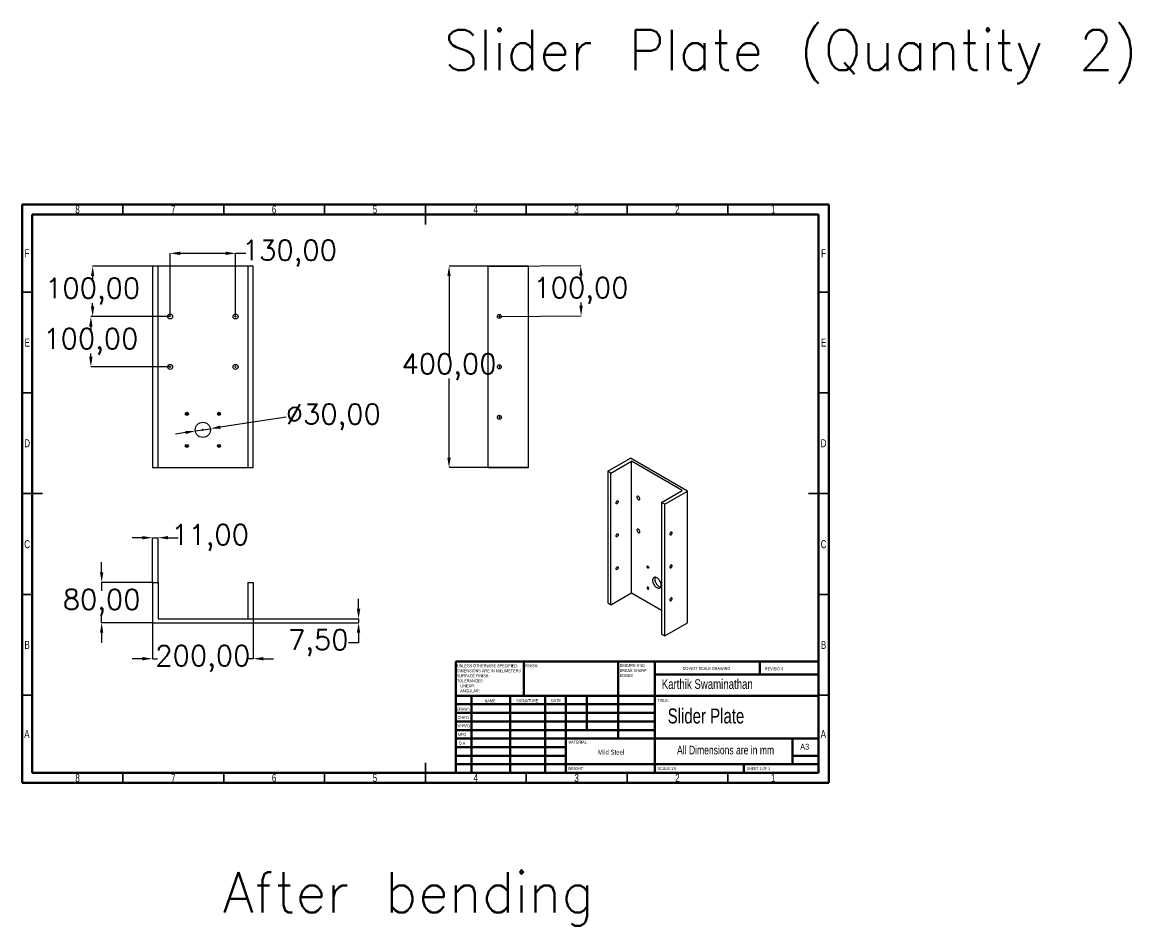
# Model space of a CAD drawing. Header units: millimetres. Extents: x 0 to 12015, y -945 to 7694.
# Drawn here: x 8177 to 10376, y -47 to 1746 of the extents above; entities that cross this region are included whole.
import ezdxf

# ---------------------------------------------------------------- set-up
doc = ezdxf.new("R2010")
doc.units = ezdxf.units.MM
doc.header["$PDSIZE"] = -1
doc.styles.add('SLDTEXTSTYLE0', font='TXT', dxfattribs={"width": 0.75})
doc.styles.add('SLDTEXTSTYLE1', font='TXT', dxfattribs={"width": 0.686449})
doc.styles.add('SLDTEXTSTYLE2', font='TXT', dxfattribs={"width": 0.6875})
doc.styles.get("Standard").update_dxf_attribs({"font": 'txt.shx', "height": 80})
doc.dimstyles.new('ISO-25', dxfattribs={"dimtxt": 2.5, "dimasz": 2.5, "dimexe": 1.25, "dimexo": 0.625, "dimtad": 1, "dimtxsty": 'Standard', "dimcen": 2.5, "dimadec": 0, "dimazin": 0, "dimtfac": 1, "dimtmove": 0, "dimatfit": 3, "dimfxl": 1, "dimarcsym": 0})

# ---------------------------------------------------------------- blocks, each defined once
blk = doc.blocks.new('SW_NOTE_0')
at = {"color": 0, "linetype": 'Continuous', "lineweight": 0, "char_height": 1.5, "attachment_point": 1, "style": 'SLDTEXTSTYLE0'}
for s, insert in [('UNLESS OTHERWISE SPECIFIED:', (0, 1.93)), ('SURFACE FINISH:', (0, -3.07)), ('DIMENSIONS ARE IN MILLIMETERS', (0, -0.57)), ('TOLERANCES:', (0, -5.57)), ('ANGULAR:', (1.69, -10.57)), ('LINEAR:', (1.69, -8.07))]:
    blk.add_mtext(s, dxfattribs=dict(at, insert=insert))
blk = doc.blocks.new('SW_NOTE_0_1')
at = {"color": 0, "linetype": 'Continuous', "lineweight": 0, "char_height": 1.5, "attachment_point": 1, "style": 'SLDTEXTSTYLE0'}
for s, insert in [('DEBURR AND', (0, 1.93)), ('BREAK SHARP', (0, -0.57)), ('EDGES', (0, -3.07))]:
    blk.add_mtext(s, dxfattribs=dict(at, insert=insert))
blk = doc.blocks.new('SW_CENTERMARKSYMBOL_0')
at = {"color": 0, "linetype": 'Continuous', "lineweight": 18}
for p, q in [((-0.34, 0), (-0.5, 0)), ((0, 0), (-0.17, 0)), ((0, 0.34), (0, 0.5)), ((0, 0), (0, 0.17)), ((0, 0), (0, -0.17)), ((0, 0), (0.17, 0)), ((0.34, 0), (0.5, 0)), ((0, -0.34), (0, -0.5))]:
    blk.add_line(p, q, dxfattribs=at)
blk = doc.blocks.new('SW_CENTERMARKSYMBOL_1')
at = {"color": 0, "linetype": 'Continuous', "lineweight": 18}
for p, q in [((-0.34, 0), (-0.37, 0)), ((0, 0), (-0.17, 0)), ((0, 0.34), (0, 0.37)), ((0, 0), (0, 0.17)), ((0, 0), (0, -0.17)), ((0, 0), (0.17, 0)), ((0.34, 0), (0.37, 0)), ((0, -0.34), (0, -0.37))]:
    blk.add_line(p, q, dxfattribs=at)
blk = doc.blocks.new('SW_CENTERMARKSYMBOL_2')
at = {"color": 0, "linetype": 'Continuous', "lineweight": 18}
for p, q in [((-0.34, 0), (-0.5, 0)), ((0, 0), (-0.17, 0)), ((0, 0.34), (0, 0.5)), ((0, 0), (0, 0.17)), ((0, 0), (0, -0.17)), ((0, 0), (0.17, 0)), ((0.34, 0), (0.5, 0)), ((0, -0.34), (0, -0.5))]:
    blk.add_line(p, q, dxfattribs=at)
blk = doc.blocks.new('SW_CENTERMARKSYMBOL_3')
at = {"color": 0, "linetype": 'Continuous', "lineweight": 18}
for p, q in [((-0.34, 0), (-0.5, 0)), ((0, 0), (-0.17, 0)), ((0, 0.34), (0, 0.5)), ((0, 0), (0, 0.17)), ((0, 0), (0, -0.17)), ((0, 0), (0.17, 0)), ((0.34, 0), (0.5, 0)), ((0, -0.34), (0, -0.5))]:
    blk.add_line(p, q, dxfattribs=at)
blk = doc.blocks.new('SW_CENTERMARKSYMBOL_4')
at = {"color": 0, "linetype": 'Continuous', "lineweight": 18}
for p, q in [((-0.34, 0), (-0.5, 0)), ((0, 0), (-0.17, 0)), ((0, 0.34), (0, 0.5)), ((0, 0), (0, 0.17)), ((0, 0), (0, -0.17)), ((0, 0), (0.17, 0)), ((0.34, 0), (0.5, 0)), ((0, -0.34), (0, -0.5))]:
    blk.add_line(p, q, dxfattribs=at)
blk = doc.blocks.new('SW_CENTERMARKSYMBOL_5')
at = {"color": 0, "linetype": 'Continuous', "lineweight": 18}
for p, q in [((-0.34, 0), (-0.37, 0)), ((0, 0), (-0.17, 0)), ((0, 0.34), (0, 0.37)), ((0, 0), (0, 0.17)), ((0, 0), (0, -0.17)), ((0, 0), (0.17, 0)), ((0.34, 0), (0.37, 0)), ((0, -0.34), (0, -0.37))]:
    blk.add_line(p, q, dxfattribs=at)
blk = doc.blocks.new('SW_CENTERMARKSYMBOL_6')
at = {"color": 0, "linetype": 'Continuous', "lineweight": 18}
for p, q in [((-0.34, 0), (-0.37, 0)), ((0, 0), (-0.17, 0)), ((0, 0.34), (0, 0.37)), ((0, 0), (0, 0.17)), ((0, 0), (0, -0.17)), ((0, 0), (0.17, 0)), ((0.34, 0), (0.37, 0)), ((0, -0.34), (0, -0.37))]:
    blk.add_line(p, q, dxfattribs=at)
blk = doc.blocks.new('SW_CENTERMARKSYMBOL_7')
at = {"color": 0, "linetype": 'Continuous', "lineweight": 18}
for p, q in [((-0.34, 0), (-0.37, 0)), ((0, 0), (-0.17, 0)), ((0, 0.34), (0, 0.37)), ((0, 0), (0, 0.17)), ((0, 0), (0, -0.17)), ((0, 0), (0.17, 0)), ((0.34, 0), (0.37, 0)), ((0, -0.34), (0, -0.37))]:
    blk.add_line(p, q, dxfattribs=at)
blk = doc.blocks.new('SW_CENTERMARKSYMBOL_8')
at = {"color": 0, "linetype": 'Continuous', "lineweight": 18}
for p, q in [((-0.34, 0), (-0.37, 0)), ((0, 0), (-0.17, 0)), ((0, 0.34), (0, 0.37)), ((0, 0), (0, 0.17)), ((0, 0), (0, -0.17)), ((0, 0), (0.17, 0)), ((0.34, 0), (0.37, 0)), ((0, -0.34), (0, -0.37))]:
    blk.add_line(p, q, dxfattribs=at)
blk = doc.blocks.new('SW_CENTERMARKSYMBOL_9')
at = {"color": 0, "linetype": 'Continuous', "lineweight": 18}
for p, q in [((-0.34, 0), (-0.5, 0)), ((0, 0), (-0.17, 0)), ((0, 0.34), (0, 0.5)), ((0, 0), (0, 0.17)), ((0, 0), (0, -0.17)), ((0, 0), (0.17, 0)), ((0.34, 0), (0.5, 0)), ((0, -0.34), (0, -0.5))]:
    blk.add_line(p, q, dxfattribs=at)
blk = doc.blocks.new('SW_CENTERMARKSYMBOL_10')
at = {"color": 0, "linetype": 'Continuous', "lineweight": 18}
for p, q in [((-0.34, 0), (-0.5, 0)), ((0, 0), (-0.17, 0)), ((0, 0.34), (0, 0.5)), ((0, 0), (0, 0.17)), ((0, 0), (0, -0.17)), ((0, 0), (0.17, 0)), ((0.34, 0), (0.5, 0)), ((0, -0.34), (0, -0.5))]:
    blk.add_line(p, q, dxfattribs=at)
blk = doc.blocks.new('SW_CENTERMARKSYMBOL_11')
at = {"color": 0, "linetype": 'Continuous', "lineweight": 18}
for p, q in [((-0.34, 0), (-0.5, 0)), ((0, 0), (-0.17, 0)), ((0, 0.34), (0, 0.5)), ((0, 0), (0, 0.17)), ((0, 0), (0, -0.17)), ((0, 0), (0.17, 0)), ((0.34, 0), (0.5, 0)), ((0, -0.34), (0, -0.5))]:
    blk.add_line(p, q, dxfattribs=at)
blk = doc.blocks.new('*D173')
at = {"color": 0, "lineweight": -2, "transparency": 16777216}
for p, q in [((8435.2, 554.6), (8435.2, 483.1)), ((8635.2, 554.6), (8635.2, 483.1)), ((8415.2, 483.1), (8395.2, 483.1)), ((8435.2, 483.1), (8445.2, 483.1)), ((8635.2, 483.1), (8625.2, 483.1)), ((8655.2, 483.1), (8675.2, 483.1))]:
    blk.add_line(p, q, dxfattribs=at)
at = {"color": 0, "transparency": 16777216}
for points in [[(8415.2, 486.5), (8415.2, 479.8), (8435.2, 483.1)], [(8655.2, 486.5), (8655.2, 479.8), (8635.2, 483.1)]]:
    blk.add_solid(points, dxfattribs=at)
at = {"layer": 'Defpoints', "color": 0, "transparency": 16777216}
for p in [(8435.2, 554.6), (8635.2, 554.6), (8635.2, 483.1)]:
    blk.add_point(p, dxfattribs=at)
at = {"color": 0, "transparency": 16777216, "insert": (8535.2, 483.1), "char_height": 40, "attachment_point": 5}
blk.add_mtext('200,00', dxfattribs=at)
blk = doc.blocks.new('*D174')
at = {"color": 0, "lineweight": -2, "transparency": 16777216}
for p, q in [((8334.4, 654.6), (8334.4, 674.6)), ((8435.2, 634.6), (8334.4, 634.6)), ((8334.4, 634.6), (8334.4, 617.9)), ((8334.4, 554.6), (8334.4, 571.3)), ((8435.2, 554.6), (8334.4, 554.6)), ((8334.4, 534.6), (8334.4, 514.6))]:
    blk.add_line(p, q, dxfattribs=at)
at = {"color": 0, "transparency": 16777216}
for points in [[(8331.1, 654.6), (8337.7, 654.6), (8334.4, 634.6)], [(8331.1, 534.6), (8337.7, 534.6), (8334.4, 554.6)]]:
    blk.add_solid(points, dxfattribs=at)
at = {"layer": 'Defpoints', "color": 0, "transparency": 16777216}
for p in [(8435.2, 634.6), (8334.4, 554.6), (8435.2, 554.6)]:
    blk.add_point(p, dxfattribs=at)
at = {"color": 0, "transparency": 16777216, "insert": (8334.4, 594.6), "char_height": 40, "attachment_point": 5}
blk.add_mtext('80,00', dxfattribs=at)
blk = doc.blocks.new('*D175')
at = {"color": 0, "lineweight": -2, "transparency": 16777216}
for p, q in [((8415.2, 723.2), (8395.2, 723.2)), ((8435.2, 634.6), (8435.2, 723.2)), ((8435.2, 723.2), (8446.2, 723.2)), ((8446.2, 632.1), (8446.2, 723.2)), ((8466.2, 723.2), (8486.2, 723.2))]:
    blk.add_line(p, q, dxfattribs=at)
at = {"color": 0, "transparency": 16777216}
for points in [[(8415.2, 726.5), (8415.2, 719.9), (8435.2, 723.2)], [(8466.2, 726.5), (8466.2, 719.9), (8446.2, 723.2)]]:
    blk.add_solid(points, dxfattribs=at)
at = {"layer": 'Defpoints', "color": 0, "transparency": 16777216}
for p in [(8446.2, 723.2), (8435.2, 634.6), (8446.2, 632.1)]:
    blk.add_point(p, dxfattribs=at)
at = {"color": 0, "transparency": 16777216, "insert": (8549.5, 723.2), "char_height": 40, "attachment_point": 5}
blk.add_mtext('11,00', dxfattribs=at)
blk = doc.blocks.new('*D176')
at = {"color": 0, "lineweight": -2, "transparency": 16777216}
for p, q in [((8844.1, 582.1), (8844.1, 602.1)), ((8624.2, 562.1), (8844.1, 562.1)), ((8624.2, 554.6), (8844.1, 554.6)), ((8844.1, 562.1), (8844.1, 554.6)), ((8844.1, 534.6), (8844.1, 514.6)), ((8844.1, 514.6), (8824.1, 514.6))]:
    blk.add_line(p, q, dxfattribs=at)
at = {"color": 0, "transparency": 16777216}
for points in [[(8840.7, 582.1), (8847.4, 582.1), (8844.1, 562.1)], [(8840.7, 534.6), (8847.4, 534.6), (8844.1, 554.6)]]:
    blk.add_solid(points, dxfattribs=at)
at = {"layer": 'Defpoints', "color": 0, "transparency": 16777216}
for p in [(8624.2, 562.1), (8624.2, 554.6), (8844.1, 554.6)]:
    blk.add_point(p, dxfattribs=at)
at = {"color": 0, "transparency": 16777216, "insert": (8764.1, 514.6), "char_height": 40, "attachment_point": 5}
blk.add_mtext('7,50', dxfattribs=at)
blk = doc.blocks.new('*D177')
at = {"color": 0, "lineweight": -2, "transparency": 16777216}
for p, q in [((8470.2, 1262.2), (8316.5, 1262.2)), ((8316.5, 1242.2), (8316.5, 1235.5)), ((8316.5, 1182.2), (8316.5, 1188.9)), ((8470.2, 1162.2), (8316.5, 1162.2))]:
    blk.add_line(p, q, dxfattribs=at)
at = {"color": 0, "transparency": 16777216}
for points in [[(8313.2, 1242.2), (8319.8, 1242.2), (8316.5, 1262.2)], [(8313.2, 1182.2), (8319.8, 1182.2), (8316.5, 1162.2)]]:
    blk.add_solid(points, dxfattribs=at)
at = {"layer": 'Defpoints', "color": 0, "transparency": 16777216}
for p in [(8316.5, 1262.2), (8470.2, 1262.2), (8470.2, 1162.2)]:
    blk.add_point(p, dxfattribs=at)
at = {"color": 0, "transparency": 16777216, "insert": (8316.5, 1212.2), "char_height": 40, "attachment_point": 5}
blk.add_mtext('100,00', dxfattribs=at)
blk = doc.blocks.new('*D178')
at = {"color": 0, "lineweight": -2, "transparency": 16777216}
for p, q in [((8470.2, 1162.2), (8313, 1162.2)), ((8313, 1142.2), (8313, 1135.5)), ((8313, 1082.2), (8313, 1088.9)), ((8470.2, 1062.2), (8313, 1062.2))]:
    blk.add_line(p, q, dxfattribs=at)
at = {"color": 0, "transparency": 16777216}
for points in [[(8309.6, 1142.2), (8316.3, 1142.2), (8313, 1162.2)], [(8309.6, 1082.2), (8316.3, 1082.2), (8313, 1062.2)]]:
    blk.add_solid(points, dxfattribs=at)
at = {"layer": 'Defpoints', "color": 0, "transparency": 16777216}
for p in [(8470.2, 1162.2), (8313, 1062.2), (8470.2, 1062.2)]:
    blk.add_point(p, dxfattribs=at)
at = {"color": 0, "transparency": 16777216, "insert": (8313, 1112.2), "char_height": 40, "attachment_point": 5}
blk.add_mtext('100,00', dxfattribs=at)
blk = doc.blocks.new('*D179')
at = {"color": 0, "lineweight": -2, "transparency": 16777216}
for p, q in [((9123.4, 1262.2), (9285, 1263.3)), ((9285.1, 1243.3), (9285.1, 1236.6)), ((9285.5, 1183.3), (9285.5, 1190)), ((9124.1, 1162.2), (9285.6, 1163.3))]:
    blk.add_line(p, q, dxfattribs=at)
at = {"color": 0, "transparency": 16777216}
for points in [[(9288.4, 1243.3), (9281.8, 1243.3), (9285, 1263.3)], [(9288.8, 1183.3), (9282.2, 1183.3), (9285.6, 1163.3)]]:
    blk.add_solid(points, dxfattribs=at)
at = {"layer": 'Defpoints', "color": 0, "transparency": 16777216}
for p in [(9123.4, 1262.2), (9285, 1263.3), (9124.1, 1162.2)]:
    blk.add_point(p, dxfattribs=at)
at = {"color": 0, "transparency": 16777216, "insert": (9285.3, 1213.3), "char_height": 40, "attachment_point": 5}
blk.add_mtext('100,00', dxfattribs=at)
blk = doc.blocks.new('*D180')
at = {"color": 0, "lineweight": -2, "transparency": 16777216}
for p, q in [((9181.4, 1262.2), (9023.5, 1262.2)), ((9023.5, 1242.2), (9023.5, 1085.5)), ((9023.5, 882.2), (9023.5, 1038.9)), ((9181.4, 862.2), (9023.5, 862.2))]:
    blk.add_line(p, q, dxfattribs=at)
at = {"color": 0, "transparency": 16777216}
for points in [[(9020.2, 1242.2), (9026.9, 1242.2), (9023.5, 1262.2)], [(9020.2, 882.2), (9026.9, 882.2), (9023.5, 862.2)]]:
    blk.add_solid(points, dxfattribs=at)
at = {"layer": 'Defpoints', "color": 0, "transparency": 16777216}
for p in [(9023.5, 1262.2), (9181.4, 1262.2), (9181.4, 862.2)]:
    blk.add_point(p, dxfattribs=at)
at = {"color": 0, "transparency": 16777216, "insert": (9023.5, 1062.2), "char_height": 40, "attachment_point": 5}
blk.add_mtext('400,00', dxfattribs=at)
blk = doc.blocks.new('*D181')
at = {"color": 0, "lineweight": -2, "transparency": 16777216}
for p, q in [((8470.2, 1162.2), (8470.2, 1287.5)), ((8490.2, 1287.5), (8580.2, 1287.5)), ((8600.2, 1162.2), (8600.2, 1287.5)), ((8600.2, 1287.5), (8620.2, 1287.5))]:
    blk.add_line(p, q, dxfattribs=at)
at = {"color": 0, "transparency": 16777216}
for points in [[(8490.2, 1290.8), (8490.2, 1284.1), (8470.2, 1287.5)], [(8580.2, 1290.8), (8580.2, 1284.1), (8600.2, 1287.5)]]:
    blk.add_solid(points, dxfattribs=at)
at = {"layer": 'Defpoints', "color": 0, "transparency": 16777216}
for p in [(8600.2, 1287.5), (8470.2, 1162.2), (8600.2, 1162.2)]:
    blk.add_point(p, dxfattribs=at)
at = {"color": 0, "transparency": 16777216, "insert": (8706.9, 1287.5), "char_height": 40, "attachment_point": 5}
blk.add_mtext('130,00', dxfattribs=at)
blk = doc.blocks.new('*D182')
at = {"color": 0, "lineweight": -2, "transparency": 16777216}
for p, q in [((8700.7, 962.4), (8569.8, 942.5)), ((8500.6, 931.9), (8480.8, 928.9)), ((8520.4, 935), (8550, 939.5))]:
    blk.add_line(p, q, dxfattribs=at)
at = {"color": 0, "transparency": 16777216}
for points in [[(8569.3, 945.8), (8570.3, 939.2), (8550, 939.5)], [(8500.1, 935.2), (8501.1, 928.7), (8520.4, 935)]]:
    blk.add_solid(points, dxfattribs=at)
at = {"layer": 'Defpoints', "color": 0, "transparency": 16777216}
for p in [(8520.4, 935), (8550, 939.5)]:
    blk.add_point(p, dxfattribs=at)
at = {"color": 0, "transparency": 16777216, "insert": (8794, 962.4), "char_height": 40, "attachment_point": 5}
blk.add_mtext('∅30,00', dxfattribs=at)

msp = doc.modelspace()

# ---------------------------------------------------------------- linework, layer by layer
at = {"color": 7, "linetype": 'Continuous', "lineweight": 70}
for p, q in [((8176.723, 236.617), (8176.723, 1384.617)), ((8176.723, 1384.617), (9776.723, 1384.617)), ((8196.723, 256.617), (8196.723, 1364.617)), ((8196.723, 1364.617), (9756.723, 1364.617)), ((9756.723, 1364.617), (9756.723, 256.617)), ((9776.723, 1384.617), (9776.723, 236.617)), ((9756.723, 256.617), (8196.723, 256.617)), ((9776.723, 236.617), (8176.723, 236.617))]:
    msp.add_line(p, q, dxfattribs=at)
at = {"color": 7, "linetype": 'Continuous', "lineweight": 35}
for p, q in [((8376.723, 1364.617), (8376.723, 1384.617)), ((8576.723, 1364.617), (8576.723, 1384.617)), ((8776.723, 1364.617), (8776.723, 1384.617)), ((8976.723, 1384.617), (8976.723, 1344.617)), ((8976.723, 1364.617), (8976.723, 1384.617)), ((9176.723, 1364.617), (9176.723, 1384.617)), ((9376.723, 1364.617), (9376.723, 1384.617)), ((9576.723, 1364.617), (9576.723, 1384.617)), ((8196.723, 1210.617), (8176.723, 1210.617)), ((9756.723, 1210.617), (9776.723, 1210.617)), ((8196.723, 1010.617), (8176.723, 1010.617)), ((9756.723, 1010.617), (9776.723, 1010.617)), ((8176.723, 810.617), (8216.723, 810.617)), ((8196.723, 810.617), (8176.723, 810.617)), ((9776.723, 810.617), (9736.723, 810.617)), ((9756.723, 810.617), (9776.723, 810.617)), ((8196.723, 610.617), (8176.723, 610.617)), ((9756.723, 610.617), (9776.723, 610.617)), ((8196.723, 410.617), (8176.723, 410.617)), ((9756.723, 410.617), (9776.723, 410.617)), ((8976.723, 236.617), (8976.723, 276.617)), ((8376.723, 256.617), (8376.723, 236.617)), ((8576.723, 256.617), (8576.723, 236.617)), ((8776.723, 256.617), (8776.723, 236.617)), ((8976.723, 256.617), (8976.723, 236.617)), ((9176.723, 256.617), (9176.723, 236.617)), ((9376.723, 256.617), (9376.723, 236.617)), ((9576.723, 256.617), (9576.723, 236.617))]:
    msp.add_line(p, q, dxfattribs=at)
at = {"color": 7, "linetype": 'Continuous', "lineweight": 25}
for p, q in [((8446.19, 1262.209), (8435.19, 1262.209)), ((8435.19, 1262.209), (8435.19, 862.209)), ((8446.19, 862.209), (8446.19, 1262.209)), ((8624.19, 1262.209), (8446.19, 1262.209)), ((8635.19, 1262.209), (8624.19, 1262.209)), ((8624.19, 1262.209), (8624.19, 862.209)), ((8635.19, 862.209), (8635.19, 1262.209)), ((9101.441, 862.209), (9101.441, 1262.209)), ((9101.441, 1262.209), (9181.441, 1262.209)), ((9181.441, 862.209), (9181.441, 1262.209)), ((9338.404, 855.044), (9383.659, 881.169)), ((9496.796, 815.857), (9383.659, 881.169)), ((8435.19, 862.209), (8446.19, 862.209)), ((8446.19, 862.209), (8624.19, 862.209)), ((8624.19, 862.209), (8635.19, 862.209)), ((9101.441, 862.209), (9181.441, 862.209)), ((9344.626, 851.452), (9385.638, 875.128)), ((9486.33, 817), (9385.638, 875.128)), ((9385.638, 613.835), (9385.638, 875.128)), ((9344.626, 851.452), (9338.404, 855.044)), ((9338.404, 855.044), (9338.404, 593.751)), ((9344.626, 590.159), (9344.626, 851.452)), ((9445.318, 793.324), (9486.33, 817)), ((9451.541, 789.732), (9496.796, 815.857)), ((9496.796, 554.564), (9496.796, 815.857)), ((9451.541, 789.732), (9445.318, 793.324)), ((9445.318, 793.324), (9445.318, 532.031)), ((9451.541, 528.439), (9451.541, 789.732)), ((8435.19, 634.593), (8446.19, 634.593)), ((8435.19, 634.593), (8435.19, 554.593)), ((8446.19, 634.593), (8446.19, 562.093)), ((8624.19, 634.593), (8624.19, 562.093)), ((8624.19, 634.593), (8635.19, 634.593)), ((8635.19, 634.593), (8635.19, 554.593)), ((9344.626, 590.159), (9385.638, 613.835)), ((9385.638, 613.835), (9445.318, 579.383)), ((9338.404, 593.751), (9344.626, 590.159)), ((8435.19, 554.593), (8635.19, 554.593)), ((8446.19, 562.093), (8624.19, 562.093)), ((9451.541, 528.439), (9496.796, 554.564)), ((9445.318, 532.031), (9451.541, 528.439))]:
    msp.add_line(p, q, dxfattribs=at)
at = {"color": 7, "linetype": 'Continuous', "lineweight": 50}
for p, q in [((9036.723, 477.617), (9756.723, 477.617)), ((9036.723, 477.617), (9036.723, 256.617)), ((9171.923, 409.617), (9171.923, 477.617)), ((9359.123, 477.617), (9359.123, 324.617)), ((9431.923, 477.617), (9431.923, 256.617)), ((9639.923, 452.117), (9639.923, 477.617)), ((9756.723, 452.117), (9431.923, 452.117)), ((9756.723, 409.617), (9036.723, 409.617)), ((9067.923, 409.617), (9067.923, 256.617)), ((9144.687, 409.617), (9144.687, 256.617)), ((9214.319, 409.617), (9214.319, 256.617)), ((9255.123, 256.617), (9255.123, 409.617)), ((9296.723, 341.617), (9296.723, 409.617)), ((9431.923, 392.617), (9036.723, 392.617)), ((9431.923, 375.617), (9036.723, 375.617)), ((9431.923, 358.617), (9036.723, 358.617)), ((9431.923, 341.617), (9036.723, 341.617)), ((9255.123, 324.617), (9036.723, 324.617)), ((9255.123, 324.617), (9756.723, 324.617)), ((9704.723, 273.617), (9704.723, 324.617)), ((9255.123, 307.617), (9036.723, 307.617)), ((9255.123, 290.617), (9036.723, 290.617)), ((9756.723, 290.617), (9704.723, 290.617)), ((9036.723, 273.617), (9756.723, 273.617)), ((9608.723, 256.617), (9608.723, 273.617))]:
    msp.add_line(p, q, dxfattribs=at)
at = {"color": 7, "linetype": 'Continuous', "lineweight": 25, "flags": 128}
for points in [[(9354.809, 792.007), (9354.9, 792.796), (9355.168, 793.627), (9355.59, 794.433), (9356.131, 795.147), (9356.749, 795.714), (9357.393, 796.086), (9358.011, 796.233), (9358.553, 796.143), (9358.975, 795.825), (9359.242, 795.303), (9359.334, 794.62), (9359.242, 793.83), (9358.975, 793), (9358.553, 792.194), (9358.011, 791.479), (9357.393, 790.913), (9356.749, 790.541), (9356.131, 790.394), (9355.59, 790.483), (9355.168, 790.802), (9354.9, 791.324), (9354.809, 792.007)], [(9402.043, 800.334), (9401.955, 801.198), (9401.694, 802.11), (9401.277, 803.013), (9400.73, 803.85), (9400.089, 804.569), (9399.393, 805.124), (9398.685, 805.481), (9398.011, 805.618), (9397.412, 805.525), (9396.927, 805.208), (9396.585, 804.688), (9396.409, 803.997), (9396.409, 803.178), (9396.585, 802.283), (9396.927, 801.368), (9397.412, 800.491), (9398.011, 799.707), (9398.685, 799.065), (9399.393, 798.605), (9400.089, 798.356), (9400.73, 798.335), (9401.277, 798.541), (9401.694, 798.963), (9401.955, 799.573), (9402.043, 800.334)], [(9354.809, 726.684), (9354.9, 727.473), (9355.168, 728.304), (9355.59, 729.109), (9356.131, 729.824), (9356.749, 730.39), (9357.393, 730.762), (9358.011, 730.909), (9358.553, 730.82), (9358.975, 730.502), (9359.242, 729.979), (9359.334, 729.296), (9359.242, 728.507), (9358.975, 727.676), (9358.553, 726.871), (9358.011, 726.156), (9357.393, 725.59), (9356.749, 725.218), (9356.131, 725.071), (9355.59, 725.16), (9355.168, 725.478), (9354.9, 726.001), (9354.809, 726.684)], [(9402.043, 735.011), (9401.955, 735.875), (9401.694, 736.787), (9401.277, 737.69), (9400.73, 738.527), (9400.089, 739.246), (9399.393, 739.801), (9398.685, 740.158), (9398.011, 740.294), (9397.412, 740.201), (9396.927, 739.885), (9396.585, 739.364), (9396.409, 738.673), (9396.409, 737.855), (9396.585, 736.96), (9396.927, 736.045), (9397.412, 735.168), (9398.011, 734.384), (9398.685, 733.742), (9399.393, 733.282), (9400.089, 733.033), (9400.73, 733.011), (9401.277, 733.218), (9401.694, 733.64), (9401.955, 734.25), (9402.043, 735.011)], [(9466.249, 732.899), (9466.157, 733.582), (9465.889, 734.104), (9465.468, 734.423), (9464.926, 734.512), (9464.308, 734.365), (9463.664, 733.993), (9463.046, 733.427), (9462.504, 732.712), (9462.082, 731.907), (9461.815, 731.076), (9461.723, 730.287), (9461.815, 729.603), (9462.082, 729.081), (9462.504, 728.763), (9463.046, 728.673), (9463.664, 728.821), (9464.308, 729.192), (9464.926, 729.759), (9465.468, 730.474), (9465.889, 731.279), (9466.157, 732.11), (9466.249, 732.899)], [(9354.809, 661.36), (9354.9, 662.15), (9355.168, 662.981), (9355.59, 663.786), (9356.131, 664.501), (9356.749, 665.067), (9357.393, 665.439), (9358.011, 665.586), (9358.553, 665.497), (9358.975, 665.178), (9359.242, 664.656), (9359.334, 663.973), (9359.242, 663.184), (9358.975, 662.353), (9358.553, 661.547), (9358.011, 660.833), (9357.393, 660.266), (9356.749, 659.895), (9356.131, 659.747), (9355.59, 659.837), (9355.168, 660.155), (9354.9, 660.677), (9354.809, 661.36)], [(9416.3, 665.898), (9416.392, 666.481), (9416.658, 666.895), (9417.069, 667.095), (9417.581, 667.058), (9418.137, 666.79), (9418.679, 666.319), (9419.147, 665.696), (9419.49, 664.989), (9419.671, 664.274), (9419.671, 663.629), (9419.49, 663.124), (9419.147, 662.813), (9418.679, 662.73), (9418.137, 662.884), (9417.581, 663.259), (9417.069, 663.813), (9416.658, 664.488), (9416.392, 665.208), (9416.3, 665.898)], [(9466.249, 667.576), (9466.157, 668.259), (9465.889, 668.781), (9465.468, 669.1), (9464.926, 669.189), (9464.308, 669.042), (9463.664, 668.67), (9463.046, 668.104), (9462.504, 667.389), (9462.082, 666.583), (9461.815, 665.752), (9461.723, 664.963), (9461.815, 664.28), (9462.082, 663.758), (9462.504, 663.439), (9463.046, 663.35), (9463.664, 663.497), (9464.308, 663.869), (9464.926, 664.435), (9465.468, 665.15), (9465.889, 665.956), (9466.157, 666.787), (9466.249, 667.576)], [(9444.47, 628.865), (9444.379, 630.344), (9444.11, 631.895), (9443.667, 633.487), (9443.061, 635.084), (9442.304, 636.654), (9441.412, 638.161), (9440.405, 639.575), (9439.303, 640.865), (9438.131, 642.004), (9436.913, 642.967), (9435.675, 643.734), (9434.443, 644.288), (9433.245, 644.619), (9432.105, 644.717), (9431.047, 644.582), (9430.095, 644.217), (9429.268, 643.629), (9428.585, 642.83), (9428.059, 641.839), (9427.702, 640.675), (9427.522, 639.364), (9427.522, 637.933), (9427.702, 636.414), (9428.059, 634.838), (9428.585, 633.239), (9429.268, 631.652), (9430.095, 630.109), (9431.047, 628.644), (9432.105, 627.289), (9433.245, 626.071), (9434.443, 625.017), (9435.675, 624.15), (9436.913, 623.488), (9438.131, 623.044), (9439.303, 622.829), (9440.405, 622.848), (9441.412, 623.098), (9442.304, 623.576), (9443.061, 624.271), (9443.667, 625.169), (9444.11, 626.25), (9444.379, 627.49), (9444.47, 628.865)], [(9432.494, 644.709), (9432.302, 644.288), (9431.945, 643.124), (9431.764, 641.813), (9431.764, 640.383), (9431.945, 638.863), (9432.302, 637.287), (9432.828, 635.689), (9433.511, 634.101), (9434.338, 632.558), (9435.29, 631.094), (9436.347, 629.738), (9437.487, 628.52), (9438.686, 627.467), (9439.917, 626.599), (9441.155, 625.937), (9442.373, 625.494), (9443.546, 625.279), (9443.718, 625.266)], [(9416.3, 624.356), (9416.392, 623.666), (9416.658, 622.945), (9417.069, 622.271), (9417.581, 621.717), (9418.137, 621.342), (9418.679, 621.188), (9419.147, 621.271), (9419.49, 621.582), (9419.671, 622.087), (9419.671, 622.732), (9419.49, 623.447), (9419.147, 624.154), (9418.679, 624.777), (9418.137, 625.248), (9417.581, 625.516), (9417.069, 625.552), (9416.658, 625.353), (9416.392, 624.939), (9416.3, 624.356)], [(9466.249, 602.253), (9466.157, 602.936), (9465.889, 603.458), (9465.468, 603.776), (9464.926, 603.866), (9464.308, 603.719), (9463.664, 603.347), (9463.046, 602.78), (9462.504, 602.066), (9462.082, 601.26), (9461.815, 600.429), (9461.723, 599.64), (9461.815, 598.957), (9462.082, 598.435), (9462.504, 598.116), (9463.046, 598.027), (9463.664, 598.174), (9464.308, 598.546), (9464.926, 599.112), (9465.468, 599.827), (9465.889, 600.633), (9466.157, 601.463), (9466.249, 602.253)]]:
    msp.add_lwpolyline(points, dxfattribs=at)
at = {"color": 7, "linetype": 'Continuous', "lineweight": 25}
for centre, radius in [((8470.19, 1162.209), 5), ((8600.19, 1162.209), 5), ((9123.441, 1162.209), 4), ((8470.19, 1062.209), 5), ((8600.19, 1062.209), 5), ((9123.441, 1062.209), 4), ((8503.392, 969.007), 3), ((8566.987, 969.007), 3), ((8535.19, 937.209), 15), ((9123.441, 962.209), 4), ((8503.392, 905.412), 3), ((8566.987, 905.412), 3)]:
    msp.add_circle(centre, radius, dxfattribs=at)

# ---------------------------------------------------------------- block references
at = {"color": 7, "linetype": 'Continuous', "lineweight": 0, "xscale": 4, "yscale": 4, "zscale": 4}
for name, p in [('SW_CENTERMARKSYMBOL_1', (8470.19, 1162.209)), ('SW_CENTERMARKSYMBOL_2', (8600.19, 1162.209)), ('SW_CENTERMARKSYMBOL_11', (9123.441, 1162.209)), ('SW_CENTERMARKSYMBOL_0', (8470.19, 1062.209)), ('SW_CENTERMARKSYMBOL_3', (8600.19, 1062.209)), ('SW_CENTERMARKSYMBOL_10', (9123.441, 1062.209)), ('SW_CENTERMARKSYMBOL_8', (8503.391, 969.007)), ('SW_CENTERMARKSYMBOL_5', (8566.987, 969.007)), ('SW_CENTERMARKSYMBOL_9', (9123.441, 962.209)), ('SW_CENTERMARKSYMBOL_4', (8535.19, 937.209)), ('SW_CENTERMARKSYMBOL_7', (8503.391, 905.411)), ('SW_CENTERMARKSYMBOL_6', (8566.987, 905.411)), ('SW_NOTE_0', (9039.098, 464.567)), ('SW_NOTE_0_1', (9361.96, 464.895))]:
    msp.add_blockref(name, p, dxfattribs=at)

# ---------------------------------------------------------------- texts
at = {"char_height": 80, "attachment_point": 1}
for s, width, heights, insert in [('Slider Plate (Quantity 2)', 2601.36727, [244.659], (9013.635, 1730.869)), ('After bending', 987.13885, [0], (8574.906, 59.8))]:
    msp.add_mtext_dynamic_manual_height_columns(s, width=width, gutter_width=400, heights=heights, dxfattribs=dict(at, insert=insert))
at = {"color": 7, "linetype": 'Continuous', "lineweight": 0}
for s, insert, char_height, attachment_point, style in [('8', (8286.563, 1382.593), 15.875, 2, 'SLDTEXTSTYLE0'), ('7', (8476.563, 1382.593), 15.875, 2, 'SLDTEXTSTYLE0'), ('6', (8676.563, 1382.593), 15.875, 2, 'SLDTEXTSTYLE0'), ('5', (8876.563, 1382.593), 15.875, 2, 'SLDTEXTSTYLE0'), ('4', (9076.563, 1382.593), 15.875, 2, 'SLDTEXTSTYLE0'), ('3', (9276.563, 1382.593), 15.875, 2, 'SLDTEXTSTYLE0'), ('2', (9476.563, 1382.593), 15.875, 2, 'SLDTEXTSTYLE0'), ('1', (9666.563, 1382.593), 15.875, 2, 'SLDTEXTSTYLE0'), ('F', (8186.554, 1295.593), 15.875, 2, 'SLDTEXTSTYLE0'), ('F', (9766.554, 1295.593), 15.875, 2, 'SLDTEXTSTYLE0'), ('E', (8186.755, 1118.334), 15.875, 2, 'SLDTEXTSTYLE0'), ('E', (9766.755, 1118.334), 15.875, 2, 'SLDTEXTSTYLE0'), ('D', (8186.534, 918.593), 15.875, 2, 'SLDTEXTSTYLE0'), ('D', (9766.534, 918.593), 15.875, 2, 'SLDTEXTSTYLE0'), ('C', (8186.558, 718.334), 15.875, 2, 'SLDTEXTSTYLE0'), ('C', (9766.558, 718.334), 15.875, 2, 'SLDTEXTSTYLE0'), ('B', (8186.606, 518.593), 15.875, 2, 'SLDTEXTSTYLE0'), ('B', (9766.606, 518.593), 15.875, 2, 'SLDTEXTSTYLE0'), ('FINISH:', (9174.209, 472.295), 6, 1, 'SLDTEXTSTYLE0'), ('DO NOT SCALE DRAWING', (9487.182, 466.749), 6, 1, 'SLDTEXTSTYLE0'), ('REVISION', (9650.034, 465.957), 6, 1, 'SLDTEXTSTYLE0'), ('Karthik Swaminathan', (9445.568, 442.367), 19.05, 1, 'SLDTEXTSTYLE0'), ('NAME', (9094.012, 402.623), 6, 1, 'SLDTEXTSTYLE0'), ('SIGNATURE', (9156.858, 402.864), 6, 1, 'SLDTEXTSTYLE0'), ('DATE', (9225.582, 402.922), 6, 1, 'SLDTEXTSTYLE0'), ('TITLE:', (9437.084, 402.922), 6, 1, 'SLDTEXTSTYLE0'), ('DRAWN', (9039.297, 386.157), 6, 1, 'SLDTEXTSTYLE1'), ('Slider Plate', (9457.336, 384.327), 29.63333, 1, 'SLDTEXTSTYLE0'), ("APPV'D", (9038.33, 352.881), 6, 1, 'SLDTEXTSTYLE0'), ("CHK'D", (9040.48, 369.265), 6, 1, 'SLDTEXTSTYLE0'), ('A', (8186.082, 341.593), 15.875, 2, 'SLDTEXTSTYLE0'), ('MFG', (9041.219, 335.481), 6, 1, 'SLDTEXTSTYLE0'), ('A', (9766.082, 341.593), 15.875, 2, 'SLDTEXTSTYLE0'), ('Q.A', (9042.759, 318.636), 6, 1, 'SLDTEXTSTYLE0'), ('MATERIAL:', (9259.307, 320.562), 6, 1, 'SLDTEXTSTYLE0'), ('All Dimensions are in mm', (9572.217, 310.335), 16.93333, 2, 'SLDTEXTSTYLE0'), ('A3', (9720.208, 314.243), 11.6417, 1, 'SLDTEXTSTYLE0'), ('Mild Steel', (9344.973, 302.56), 9.525, 2, 'SLDTEXTSTYLE0'), ('WEIGHT:', (9259.195, 268.415), 5.9944, 1, 'SLDTEXTSTYLE0'), ('SCALE:1:5', (9437.019, 268.218), 6, 1, 'SLDTEXTSTYLE0'), ('SHEET 1 OF 1', (9614.637, 268.218), 6, 1, 'SLDTEXTSTYLE2'), ('8', (8286.563, 254.593), 15.875, 2, 'SLDTEXTSTYLE0'), ('7', (8476.563, 254.593), 15.875, 2, 'SLDTEXTSTYLE0'), ('6', (8676.563, 254.593), 15.875, 2, 'SLDTEXTSTYLE0'), ('5', (8876.563, 254.593), 15.875, 2, 'SLDTEXTSTYLE0'), ('4', (9076.563, 254.593), 15.875, 2, 'SLDTEXTSTYLE0'), ('3', (9276.563, 254.593), 15.875, 2, 'SLDTEXTSTYLE0'), ('2', (9476.563, 254.593), 15.875, 2, 'SLDTEXTSTYLE0'), ('1', (9666.563, 254.593), 15.875, 2, 'SLDTEXTSTYLE0')]:
    msp.add_mtext(s, dxfattribs=dict(at, insert=insert, char_height=char_height, attachment_point=attachment_point, style=style))

# ---------------------------------------------------------------- dimensions: what is measured, and where the dimension line sits
for base, p1, p2, picture, middle in [((8600.19, 1287.478), (8470.19, 1162.209), (8600.19, 1162.209), '*D181', (8706.858, 1287.478)), ((8446.19, 723.206), (8435.19, 634.593), (8446.19, 632.079), '*D175', (8549.525, 723.206)), ((8635.19, 483.131), (8435.19, 554.593), (8635.19, 554.593), '*D173', (8535.19, 483.131))]:
    dim = msp.add_linear_dim(base=base, p1=p1, p2=p2, dimstyle='ISO-25', override={"dimtxt": 50, "dimasz": 20, "dimexe": 0.003175, "dimexo": 0, "dimgap": 0.001524, "dimtad": 0, "dimtih": 1, "dimtoh": 1, "dimzin": 1, "dimadec": 2, "dimtzin": 1})
    dim.commit()
    dim.dimension.update_dxf_attribs({"geometry": picture, "text_midpoint": middle})
for base, p1, p2, picture, middle in [((8316.503, 1262.209), (8470.19, 1162.209), (8470.19, 1262.209), '*D177', (8316.503, 1212.209)), ((9023.546, 1262.209), (9181.441, 862.209), (9181.441, 1262.209), '*D180', (9023.546, 1062.209)), ((8312.958, 1062.209), (8470.19, 1162.209), (8470.19, 1062.209), '*D178', (8312.958, 1112.209)), ((8334.409, 554.593), (8435.19, 634.593), (8435.19, 554.593), '*D174', (8334.409, 594.593)), ((8844.067, 554.593), (8624.19, 562.093), (8624.19, 554.593), '*D176', (8764.066, 514.593))]:
    dim = msp.add_linear_dim(base=base, p1=p1, p2=p2, angle=90, dimstyle='ISO-25', override={"dimtxt": 50, "dimasz": 20, "dimexe": 0.003175, "dimexo": 0, "dimgap": 0.001524, "dimtad": 0, "dimtih": 1, "dimtoh": 1, "dimzin": 1, "dimadec": 2, "dimtzin": 1})
    dim.commit()
    dim.dimension.update_dxf_attribs({"geometry": picture, "text_midpoint": middle})
dim = msp.add_aligned_dim(p1=(9124.118, 1162.209), p2=(9123.441, 1262.209), distance=-161.519, dimstyle='ISO-25', override={"dimtxt": 50, "dimasz": 20, "dimexe": 0.003175, "dimexo": 0, "dimgap": 0.001524, "dimtad": 0, "dimtih": 1, "dimtoh": 1, "dimzin": 1, "dimadec": 2, "dimtzin": 1})
dim.commit()
dim.dimension.update_dxf_attribs({"geometry": '*D179', "text_midpoint": (9285.294, 1213.303)})
dim = msp.add_diameter_dim_2p(p1=(8520.36, 934.954), p2=(8550.019, 939.465), dimstyle='ISO-25', override={"dimtxt": 50, "dimasz": 20, "dimexe": 0.003175, "dimexo": 0, "dimgap": 0.001524, "dimtad": 0, "dimtih": 1, "dimtoh": 1, "dimzin": 1, "dimadec": 2, "dimtzin": 1})
dim.commit()
dim.dimension.update_dxf_attribs({"geometry": '*D182', "text_midpoint": (8700.696, 962.383), "dimtype": 163})

doc.saveas('drawing.dxf')
